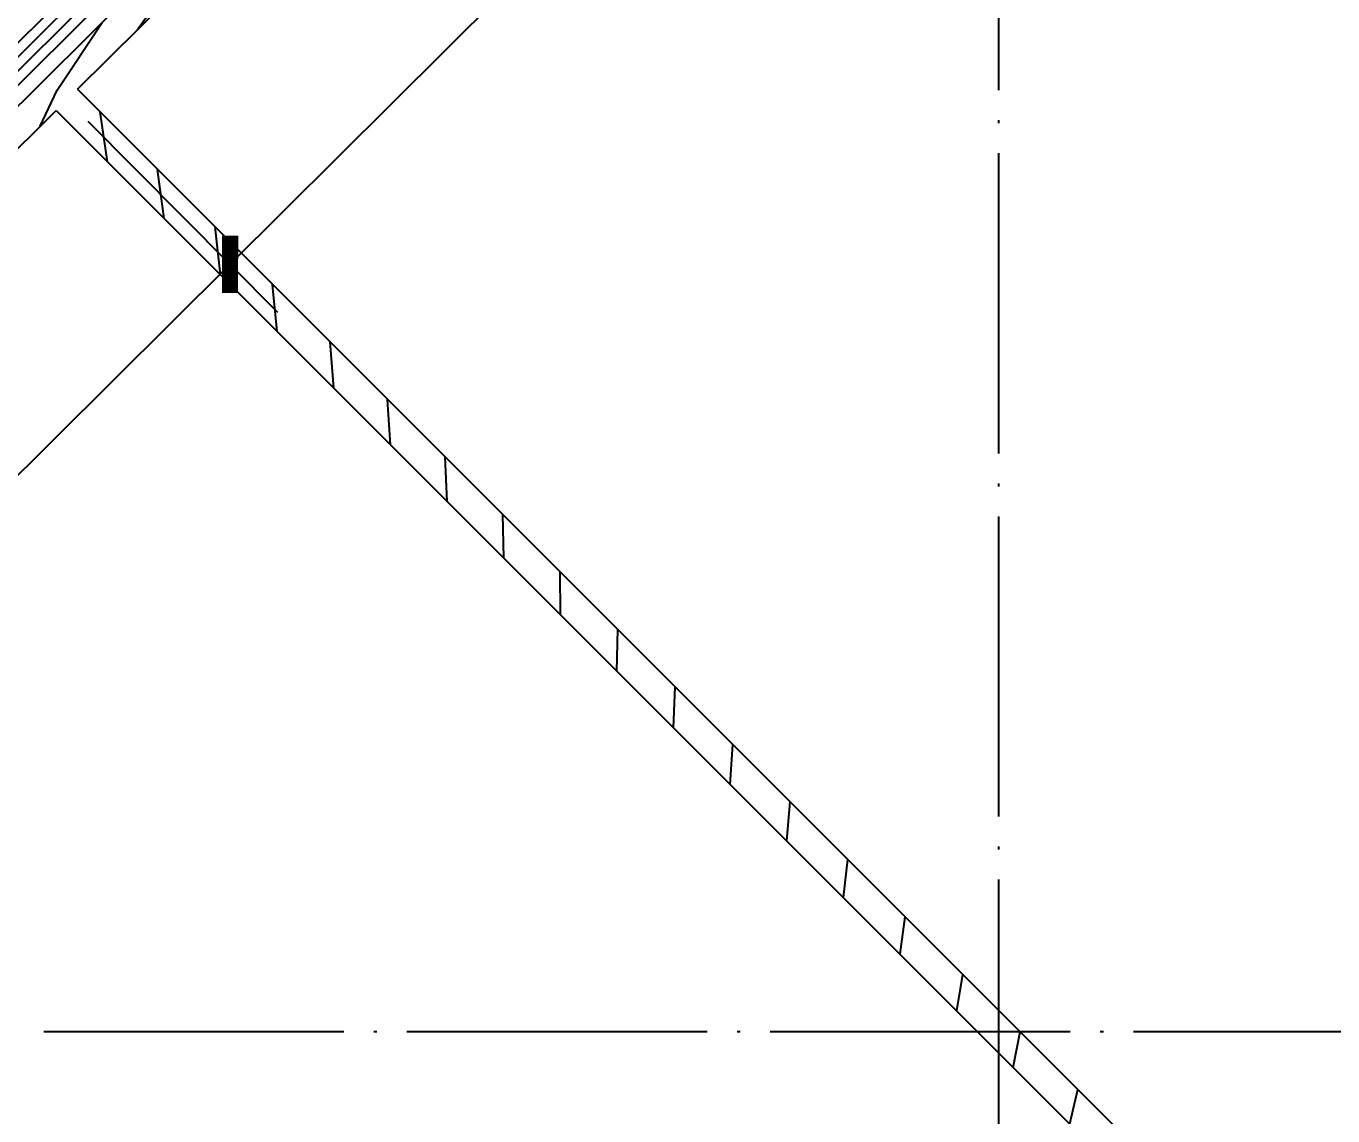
# Model space of a CAD drawing. Header units: inches. Extents: x 0 to 1813292486, y 0 to 3473589894.
# Drawn here: x 600433006 to 600441714, y 3473270655 to 3473277919 of the extents above; entities that cross this region are included whole.
import ezdxf

# ---------------------------------------------------------------- set-up
doc = ezdxf.new("R2010")
doc.units = ezdxf.units.IN
doc.header["$LTSCALE"] = 1000
doc.header["$MEASUREMENT"] = 0
doc.linetypes.add('AX-MALL-GIRD-200$0$DOTE', pattern=[2.4200000000000004, 2, -0.2, 0.02, -0.2])
for name, color, linetype in [('A-Anno-Note', 241, 'Continuous'), ('AX-MALL-DIM-P02$0$A-Anno-Dims', 3, 'Continuous'), ('AX-MALL-DIM-P02$0$A-Detl-Thin', 131, 'Continuous'), ('AX-MALL-GIRD-200$0$A-Grid', 222, 'AX-MALL-GIRD-200$0$DOTE'), ('AX-MALL-P02-200$0$A-Anno-Note', 241, 'Continuous'), ('AX-MALL-WALL-P02$0$A-Anno-Note', 241, 'Continuous'), ('AX-MALL-WALL-P02-QT$0$A-Curt', 151, 'Continuous'), ('AX-MALL-WALL-P02-QT$0$A-Wall', 2, 'Continuous'), ('AX-MALL-WALL-P02-QT$0$A-Wall-Patt', 13, 'Continuous'), ('AX-MALL-WALL-P02-QT$0$A-Wind', 4, 'Continuous'), ('AX-MALL-ZTKD-P02$0$A-Anno-Note', 241, 'Continuous')]:
    doc.layers.add(name, color=color, linetype=linetype)
doc.styles.add('AX-MALL-DIM-P02$0$_TCH_DIM_T3', font='gbenor.shx')
doc.dimstyles.new('AX-MALL-DIM-P02$0$_TCH_ARCH&&180', dxfattribs={"dimtxt": 535.5, "dimasz": 270, "dimexe": 450, "dimexo": 450, "dimgap": 137.25, "dimtad": 1, "dimdec": 0, "dimzin": 0, "dimdsep": 46, "dimtxsty": 'AX-MALL-DIM-P02$0$_TCH_DIM_T3', "dimblk": 'AX-MALL-DIM-P02$0$_ArchTick', "dimcen": 0.09, "dimclrt": 7, "dimazin": 2, "dimtfac": 1, "dimtdec": 0, "dimtix": 1, "dimtmove": 2, "dimatfit": 3, "dimfxl": 500, "dimtolj": 1, "dimtzin": 0, "dimarcsym": 0})
pattern_1 = [(45, (0, 359.0227), (-353.55353201463, 353.55353201463), [])]

# ---------------------------------------------------------------- blocks, each defined once
blk = doc.blocks.new('AX-MALL-GIRD-200')
at = {"layer": 'AX-MALL-GIRD-200$0$A-Grid'}
for p, q in [((600283558.4606664, 3473206751.616964), (600244828.9217169, 3473102787.889884)), ((600239047.6805397, 3473188679.873316), (600596943.6846381, 3473055353.110034))]:
    blk.add_line(p, q, dxfattribs=at)
blk = doc.blocks.new('AX-MALL-WALL-P02-QT')
at = {"layer": 'AX-MALL-WALL-P02-QT$0$A-Wall-Patt'}
h = blk.add_hatch(dxfattribs=at)
h.set_pattern_fill('普通砖', color=256, scale=200, style=0)
h.set_pattern_definition(pattern_1)
h.paths.add_polyline_path([(600268543.9825941, 3473184367.89724), (600268662.8160149, 3473184348.591726), (600274693.9206204, 3473187084.047678), (600274429.168127, 3473187183.577157), (600268488.4575421, 3473184489.120139)])
h = blk.add_hatch(dxfattribs=at)
h.set_pattern_fill('普通砖', color=256, scale=200, style=0)
h.set_pattern_definition(pattern_1)
h.paths.add_polyline_path([(600263409.6384718, 3473182185.580942), (600263310.1089935, 3473181920.828449), (600268480.6742258, 3473184265.979854), (600268543.9825941, 3473184367.89724), (600268488.4575421, 3473184489.120139)])
h = blk.add_hatch(dxfattribs=at)
h.set_pattern_fill('普通砖', color=256, scale=200, style=0)
h.set_pattern_definition(pattern_1)
h.paths.add_polyline_path([(600268543.9825943, 3473184367.89724), (600268480.6742258, 3473184265.979854), (600275749.4683285, 3473168365.503313), (600275931.3632028, 3473168448.655311), (600268662.8160149, 3473184348.591726)])
at = {"layer": 'AX-MALL-WALL-P02-QT$0$A-Curt'}
for p, q in [((600263525.7573639, 3473182494.456278), (600274332.7892016, 3473187396.072401)), ((600263558.9338566, 3473182582.707109), (600274305.2520323, 3473187456.786063)), ((600263492.5808712, 3473182406.205447), (600274360.3263708, 3473187335.358738)), ((600263459.4043785, 3473182317.954615), (600274387.8635402, 3473187274.645076))]:
    blk.add_line(p, q, dxfattribs=at)
at = {"layer": 'AX-MALL-WALL-P02-QT$0$A-Wall'}
for p, q in [((600268488.4575421, 3473184489.120139), (600274429.168127, 3473187183.577157)), ((600268662.8160149, 3473184348.591726), (600274693.9206204, 3473187084.047678)), ((600263409.6384718, 3473182185.580942), (600268488.4575421, 3473184489.120139)), ((600268662.8160149, 3473184348.591726), (600275931.3632028, 3473168448.655311)), ((600263310.1089935, 3473181920.828449), (600268480.6742258, 3473184265.979854)), ((600268480.6742258, 3473184265.979854), (600275749.4683285, 3473168365.503313))]:
    blk.add_line(p, q, dxfattribs=at)
at = {"layer": 'AX-MALL-WALL-P02-QT$0$A-Wind'}
blk.add_blockref('AX-MALL-GIRD-200', (0, 0), dxfattribs=at)
blk = doc.blocks.new('AX-MALL-WALL-P02')
at = {"layer": 'AX-MALL-WALL-P02$0$A-Anno-Note'}
blk.add_blockref('AX-MALL-WALL-P02-QT', (0, 0), dxfattribs=at)
blk = doc.blocks.new('AX-MALL-ZTKD-P02')
at = {"layer": 'AX-MALL-ZTKD-P02$0$A-Anno-Note'}
blk.add_blockref('AX-MALL-GIRD-200', (0, 0), dxfattribs=at)
blk = doc.blocks.new('AX-MALL-DIM-P02$0$_ArchTick')
at = {"color": 0, "linetype": 'ByBlock', "const_width": 0.4}
blk.add_lwpolyline([(-0.5, -0.5), (0.5, 0.5)], dxfattribs=at)
blk = doc.blocks.new('*D1548')
at = {"layer": 'AX-MALL-DIM-P02$0$A-Anno-Dims', "color": 0, "lineweight": -2, "transparency": 16777216}
for p, q in [((600268653.704407, 3473184124.784574), (600269394.5956941, 3473182491.227855)), ((600264312.0178676, 3473180680.170979), (600269208.7242727, 3473182901.047102)), ((600263756.9980018, 3473181903.90845), (600264497.8892889, 3473180270.351732))]:
    blk.add_line(p, q, dxfattribs=at)
at = {"layer": 'AX-MALL-DIM-P02$0$A-Anno-Dims', "color": 0, "lineweight": -2, "transparency": 16777216, "xscale": 270, "yscale": 270, "zscale": 270}
for p, rotation in [((600269208.7242727, 3473182901.047102), 24.39642477900599), ((600264312.0178676, 3473180680.170979), 204.396424779006)]:
    blk.add_blockref('AX-MALL-DIM-P02$0$_ArchTick', p, dxfattribs=dict(at, rotation=rotation))
at = {"layer": 'AX-MALL-DIM-P02$0$A-Anno-Dims', "color": 7, "transparency": 16777216, "insert": (600266593.086791, 3473182159.446362), "char_height": 535.5, "attachment_point": 5, "rotation": 24.396424779005983, "style": 'AX-MALL-DIM-P02$0$_TCH_DIM_T3'}
blk.add_mtext('\\A1;5377', dxfattribs=at)
blk = doc.blocks.new('*D1549')
at = {"layer": 'AX-MALL-DIM-P02$0$A-Anno-Dims', "color": 0, "lineweight": -2, "transparency": 16777216}
for p, q in [((600274685.5112386, 3473186860.479684), (600275426.4025257, 3473185226.922966)), ((600269208.724273, 3473182901.047101), (600275240.5311043, 3473185636.742213)), ((600268653.7044072, 3473184124.784573), (600269394.5956943, 3473182491.227855))]:
    blk.add_line(p, q, dxfattribs=at)
at = {"layer": 'AX-MALL-DIM-P02$0$A-Anno-Dims', "color": 0, "lineweight": -2, "transparency": 16777216, "xscale": 270, "yscale": 270, "zscale": 270}
for p, rotation in [((600275240.5311043, 3473185636.742213), 24.39642477984729), ((600269208.724273, 3473182901.047101), 204.3964247798473)]:
    blk.add_blockref('AX-MALL-DIM-P02$0$_ArchTick', p, dxfattribs=dict(at, rotation=rotation))
at = {"layer": 'AX-MALL-DIM-P02$0$A-Anno-Dims', "color": 7, "transparency": 16777216, "insert": (600272057.34341, 3473184637.731979), "char_height": 535.5, "attachment_point": 5, "rotation": 24.396424779847294, "style": 'AX-MALL-DIM-P02$0$_TCH_DIM_T3'}
blk.add_mtext('\\A1;6623', dxfattribs=at)
blk = doc.blocks.new('AX-MALL-DIM-P02')
at = {"layer": 'AX-MALL-DIM-P02$0$A-Detl-Thin'}
blk.add_blockref('AX-MALL-ZTKD-P02', (-2.384185791015625e-06, 9.5367431640625e-07), dxfattribs=at)
at = {"layer": 'AX-MALL-DIM-P02$0$A-Anno-Dims'}
for p1, p2, distance, picture, middle in [((600268467.8329858, 3473184534.60382), (600274499.6398174, 3473187270.298931), -1793.7188885584892, '*D1549', (600272057.34341, 3473184637.731979)), ((600263571.1265806, 3473182313.727696), (600268467.8329858, 3473184534.60382), -1793.718888124229, '*D1548', (600266593.086791, 3473182159.446362))]:
    dim = blk.add_aligned_dim(p1=p1, p2=p2, distance=distance, dimstyle='AX-MALL-DIM-P02$0$_TCH_ARCH&&180', dxfattribs=at)
    dim.commit()
    dim.dimension.update_dxf_attribs({"geometry": picture, "text_midpoint": middle})
blk = doc.blocks.new('AX-MALL-P02-200')
at = {"layer": 'AX-MALL-P02-200$0$A-Anno-Note'}
blk.add_blockref('AX-MALL-WALL-P02', (0, 0), dxfattribs=at)
blk.add_blockref('AX-MALL-DIM-P02', (0, 0), dxfattribs=at)

msp = doc.modelspace()

# ---------------------------------------------------------------- block references
at = {"layer": 'A-Anno-Note', "rotation": 20.43183869077545}
msp.add_blockref('AX-MALL-P02-200', (1250392458.527329, 9048125.682563305), dxfattribs=at)

doc.saveas('drawing.dxf')
